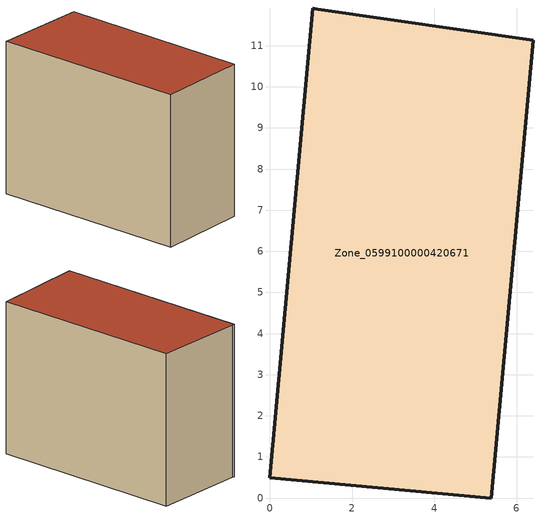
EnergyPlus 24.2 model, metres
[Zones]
Zone_0599100000420671
 floor ground (C_G): 1.17,11.89 6.4,11.13 5.38,0 0,0.49 1.05,11.92 z0
 wall outside (C_F): 0,0.49 5.38,0 6.4,11.13 1.17,11.89 1.05,11.92 0,0.49 z0:8.97
 roof outside (C_R): 6.4,11.13 1.17,11.89 1.05,11.92 0,0.49 5.38,0 z8.97
[BUILDING]
Pand.0599100000420671: North Axis=0; Terrain=City; Loads Convergence Tolerance Value=0.04; Temperature Convergence Tolerance Value=0.4; Solar Distribution=FullExterior; Maximum Number of Warmup Days=25; Minimum Number of Warmup Days=1
[Site:Location]
Rotterdam.The.Hague.AP_ZH_NLD Design_Conditions: Latitude=51.96; Longitude=4.45; Time Zone=1; Elevation=-4.5
[SITE:GROUNDTEMPERATURE:BUILDINGSURFACE]
18, 18, 18, 18, 18, 18, 18, 18, 18, 18, 18, 18
[MATERIAL] Thermal Absorptance=0.9; Solar Absorptance=0.7; Visible Absorptance=0.7
Name | Roughness | Thickness | Conductivity | Density | Specific Heat
G.TI.2006-2014 | MediumSmooth | 0.15 | 0.06 | 540 | 1210
F.TI.2006-2014 | Rough | 0.3 | 0.12 | 1920 | 840
R.TI.2006-2014 | MediumRough | 0.2 | 0.08 | 1500 | 1000
[CONSTRUCTION]
C_G: G.TI.2006-2014
C_F: F.TI.2006-2014
C_R: R.TI.2006-2014
[ZONE]
Zone_0599100000420671: Type=1; Multiplier=1; Ceiling Height=Autocalculate; Volume=Autocalculate; Floor Area=autocalculate; Part of Total Floor Area=Yes
[ZONEINFILTRATION:DESIGNFLOWRATE]
Infil_Zone_0599100000420671: Zone or ZoneList or Space or SpaceList=Zone_0599100000420671; Schedule=AlwaysOn; Design Flow Rate Calculation Method=Flow/Area; Flow Rate per Floor Area=0.0015; Constant Term Coefficient=1; Temperature Term Coefficient=0; Velocity Term Coefficient=0; Velocity Squared Term Coefficient=0
[HVACTEMPLATE:ZONE:IDEALLOADSAIRSYSTEM]
Zone_0599100000420671: Maximum Heating Supply Air Temperature=50; Minimum Cooling Supply Air Temperature=13; Maximum Heating Supply Air Humidity Ratio=0.0156; Minimum Cooling Supply Air Humidity Ratio=0.0077; Heating Limit=NoLimit; Cooling Limit=NoLimit; Dehumidification Control Type=ConstantSensibleHeatRatio; Cooling Sensible Heat Ratio=0.7; Dehumidification Setpoint=60; Humidification Control Type=None; Humidification Setpoint=30; Outdoor Air Method=None; Outdoor Air Flow Rate per Person=0.00944; Outdoor Air Flow Rate per Zone Floor Area=0; Outdoor Air Flow Rate per Zone=0; Demand Controlled Ventilation Type=None; Outdoor Air Economizer Type=NoEconomizer; Heat Recovery Type=None; Sensible Heat Recovery Effectiveness=0.7; Latent Heat Recovery Effectiveness=0.65
[ZONECONTROL:THERMOSTAT]
ThermostatControl_Zone_0599100000420671: Zone or ZoneList=Zone_0599100000420671; Control Type Schedule=DualSetpointControlType; Control 1=Thermostat_Zone_0599100000420671; Temperature Difference Between Cutout And Setpoint=0
[THERMOSTATSETPOINT:DUALSETPOINT]
Thermostat_Zone_0599100000420671: Heating Setpoint Temperature Schedule=HeatingSetpoint_Zone_0599100000420671; Cooling Setpoint Temperature Schedule=CoolingSetpoint_Zone_0599100000420671
[SCHEDULE:COMPACT]
HeatingSetpoint_Zone_0599100000420671: Through: 12/31, For: AllDays, Until: 24:00, 21
CoolingSetpoint_Zone_0599100000420671: Through: 12/31, For: AllDays, Until: 24:00, 24
DualSetpointControlType: Through: 12/31, For: AllDays, Until: 24:00, 4
AlwaysOn: Through: 12/31, For: AllDays, Until: 24:00, 1
